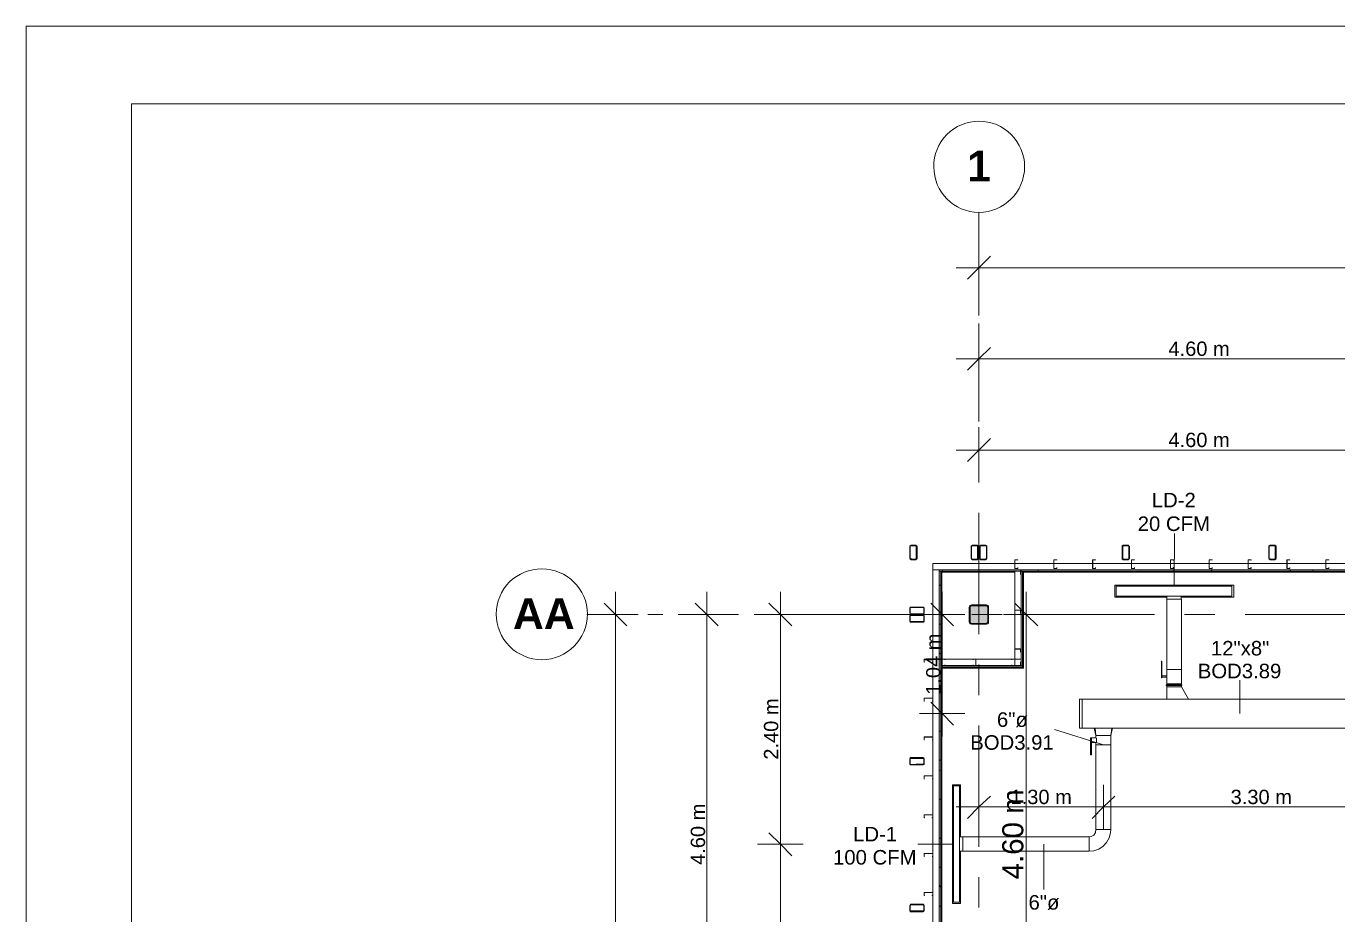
# Model space of a CAD drawing. Header units: metres. Extents: x -2 to 237, y -8 to 52.
# Drawn here: x -2.09 to 11.62, y 42.85 to 52.14 of the extents above; entities that cross this region are included whole.
import ezdxf

# ---------------------------------------------------------------- set-up
doc = ezdxf.new("R2010")
doc.units = ezdxf.units.M
for name, color, linetype, lineweight in [('HVAC - Ductos', 5, 'Continuous', 0), ('PDF_Text', 7, 'Continuous', 0), ('pie de plano', 7, 'Continuous', 0)]:
    doc.layers.add(name, color=color, linetype=linetype, lineweight=lineweight)
doc.layers.add('PDF_Geometry', color=7, linetype='Continuous', lineweight=0, true_color=0xaaaaaa)
doc.layers.add('PDF_Solid Fills', color=7, linetype='Continuous', lineweight=0, true_color=0xffffff)
doc.styles.add('PDF Helvetica', font='')
doc.styles.add('PDF Helvetica Bold', font='')
doc.styles.get('PDF Helvetica').set_extended_font_data('Helvetica')
doc.styles.get('PDF Helvetica Bold').set_extended_font_data('Helvetica', bold=True)

msp = doc.modelspace()

# ---------------------------------------------------------------- hatches: boundary and pattern name
at = {"layer": 'PDF_Solid Fills', "lineweight": 0, "transparency": 33554559}
for points in [[(7.22, 46.707), (7.215, 46.712), (7.147, 46.712), (7.142, 46.707), (7.142, 46.575), (7.147, 46.579), (7.151, 46.707), (7.211, 46.707), (7.211, 46.57), (7.151, 46.575), (7.147, 46.575), (7.147, 46.565), (7.156, 46.565), (7.206, 46.561), (7.206, 46.565), (7.215, 46.57)], [(7.788, 45.892), (7.942, 45.887), (7.944, 45.887), (7.944, 45.892), (7.958, 45.896), (7.967, 45.896), (7.967, 46.084), (7.958, 46.089), (7.774, 46.089), (7.77, 46.084), (7.765, 46.071), (7.765, 45.91), (7.77, 45.91), (7.77, 45.896), (7.774, 45.896)], [(7.293, 44.49), (7.289, 44.494), (7.147, 44.494), (7.142, 44.485), (7.142, 44.426), (7.147, 44.43), (7.151, 44.485), (7.289, 44.485), (7.284, 44.43), (7.147, 44.426), (7.151, 44.421), (7.284, 44.417), (7.284, 44.421), (7.289, 44.426)], [(7.293, 42.955), (7.289, 42.96), (7.147, 42.96), (7.142, 42.95), (7.142, 42.895), (7.147, 42.9), (7.151, 42.955), (7.284, 42.955), (7.289, 42.95), (7.284, 42.895), (7.151, 42.891), (7.151, 42.895), (7.147, 42.895), (7.147, 42.886), (7.151, 42.886), (7.284, 42.882), (7.284, 42.886), (7.289, 42.891)]]:
    msp.add_hatch(color=256, dxfattribs=at).paths.add_polyline_path(points)
h = msp.add_hatch(color=256, dxfattribs=at)
h.paths.add_polyline_path([(7.797, 46.565), (7.848, 46.561), (7.848, 46.565)])
h.paths.add_polyline_path([(7.788, 46.575), (7.788, 46.565), (7.797, 46.57), (7.793, 46.575)])
h.paths.add_polyline_path([(7.861, 46.707), (7.857, 46.712), (7.788, 46.712), (7.784, 46.707), (7.784, 46.575), (7.788, 46.579), (7.793, 46.707), (7.852, 46.707), (7.848, 46.57), (7.857, 46.565), (7.857, 46.57)])
h = msp.add_hatch(color=256, dxfattribs=at)
h.paths.add_polyline_path([(7.884, 46.565), (7.935, 46.561), (7.935, 46.565)])
h.paths.add_polyline_path([(7.88, 46.707), (7.944, 46.712), (7.875, 46.712), (7.871, 46.707), (7.871, 46.575), (7.875, 46.575), (7.875, 46.565), (7.884, 46.57), (7.88, 46.57)])
h.paths.add_polyline_path([(7.944, 46.57), (7.948, 46.707), (7.948, 46.707), (7.944, 46.707), (7.939, 46.575), (7.935, 46.57), (7.944, 46.565)])
h = msp.add_hatch(color=256, dxfattribs=at)
h.paths.add_polyline_path([(9.369, 46.707), (9.433, 46.712), (9.364, 46.712), (9.364, 46.565), (9.373, 46.565), (9.428, 46.561), (9.428, 46.565), (9.433, 46.57), (9.369, 46.57)])
h.paths.add_polyline_path([(9.437, 46.707), (9.433, 46.707), (9.433, 46.57), (9.437, 46.707)])
h = msp.add_hatch(color=256, dxfattribs=at)
h.paths.add_polyline_path([(10.908, 46.565), (10.959, 46.561), (10.959, 46.565)])
h.paths.add_polyline_path([(10.899, 46.575), (10.899, 46.565), (10.908, 46.57), (10.904, 46.575)])
h.paths.add_polyline_path([(10.894, 46.575), (10.899, 46.579), (10.904, 46.707), (10.963, 46.707), (10.959, 46.57), (10.968, 46.565), (10.968, 46.57), (10.972, 46.707), (10.972, 46.707), (10.968, 46.712), (10.899, 46.712), (10.894, 46.707)])
h = msp.add_hatch(color=256, dxfattribs=at)
h.paths.add_polyline_path([(7.467, 8.749), (7.467, 21.041), (7.449, 21.041), (7.449, 8.749)])
h.paths.add_polyline_path([(7.467, 32.72), (7.449, 32.72), (7.449, 22.562), (7.467, 22.562)])
h.paths.add_polyline_path([(7.467, 22.548), (7.449, 22.548), (7.449, 21.055), (7.467, 21.055)])
h.paths.add_polyline_path([(7.467, 34.25), (7.467, 46.442), (7.449, 46.442), (7.449, 34.25)])
h.paths.add_polyline_path([(7.467, 34.236), (7.449, 34.236), (7.449, 32.738), (7.467, 32.738)])
h = msp.add_hatch(color=256, dxfattribs=at)
h.paths.add_polyline_path([(7.142, 46.002), (7.147, 46.006), (7.151, 46.061), (7.289, 46.061), (7.289, 46.002), (7.293, 46.066), (7.147, 46.066), (7.142, 46.061)])
h.paths.add_polyline_path([(7.289, 46.002), (7.284, 46.002), (7.289, 45.997)])
h.paths.add_polyline_path([(7.151, 45.997), (7.151, 46.002), (7.147, 46.002)])
h.paths.add_polyline_path([(7.151, 45.997), (7.283, 45.993), (7.284, 45.993), (7.284, 45.997)])
h = msp.add_hatch(color=256, dxfattribs=at)
h.paths.add_polyline_path([(7.147, 45.919), (7.147, 45.91), (7.284, 45.915), (7.151, 45.919)])
h.paths.add_polyline_path([(7.151, 45.979), (7.289, 45.983), (7.147, 45.983), (7.142, 45.979), (7.142, 45.919), (7.147, 45.924)])
h.paths.add_polyline_path([(7.293, 45.979), (7.289, 45.979), (7.284, 45.919), (7.293, 45.915)])

# ---------------------------------------------------------------- linework, layer by layer
at = {"layer": 'HVAC - Ductos', "color": 252, "lineweight": 0, "true_color": 0x939598}
for points in [[(7.866, 49.375), (7.866, 49.613), (7.866, 49.852)], [(7.985, 49.733), (7.866, 49.613), (7.747, 49.494)], [(7.628, 49.613), (58.685, 49.613)], [(7.866, 48.422), (7.866, 48.66), (7.866, 48.899)], [(7.628, 48.66), (12.466, 48.66), (21.661, 48.66), (30.857, 48.66), (40.057, 48.66), (49.252, 48.66), (58.685, 48.66)], [(7.985, 48.78), (7.866, 48.66), (7.747, 48.541)], [(7.866, 47.946), (7.866, 47.707), (7.866, 47.469)], [(7.628, 47.707), (12.466, 47.707), (13.776, 47.707), (15.975, 47.707), (18.17, 47.707), (20.365, 47.707), (22.972, 47.707), (25.171, 47.707), (27.365, 47.707), (29.565, 47.707), (30.857, 47.707), (32.176, 47.707), (34.366, 47.707), (36.561, 47.707), (38.76, 47.707), (41.367, 47.707), (47.955, 47.707), (49.252, 47.707), (50.562, 47.707), (54.956, 47.707), (57.155, 47.707), (58.685, 47.707)], [(7.985, 47.827), (7.866, 47.707), (7.747, 47.588)], [(4.068, 8.964), (4.068, 46.226)], [(5.021, 8.964), (5.021, 13.802), (5.021, 22.997), (5.021, 32.193), (5.021, 41.388), (5.021, 46.226)], [(5.791, 8.964), (5.791, 11.443), (5.791, 13.802), (5.791, 15.204), (5.791, 17.211), (5.791, 17.981), (5.791, 20.171), (5.791, 21.673), (5.791, 22.997), (5.791, 24.317), (5.791, 26.255), (5.791, 28.514), (5.791, 30.708), (5.791, 32.193), (5.791, 33.306), (5.791, 35.514), (5.791, 37.466), (5.791, 37.709), (5.791, 39.904), (5.791, 41.388), (5.791, 43.587), (5.791, 46.226)], [(3.949, 46.107), (4.068, 45.988), (4.187, 45.869)], [(4.902, 46.107), (5.021, 45.988), (5.14, 45.869)], [(5.671, 46.107), (5.791, 45.988), (5.91, 45.869)], [(4.306, 45.988), (4.068, 45.988), (3.83, 45.988)], [(5.259, 45.988), (5.021, 45.988), (4.783, 45.988)], [(5.552, 45.988), (5.791, 45.988), (6.029, 45.988)], [(6.029, 43.587), (5.791, 43.587), (5.552, 43.587)], [(5.671, 43.706), (5.791, 43.587), (5.91, 43.468)]]:
    msp.add_lwpolyline(points, dxfattribs=at)
at = {"layer": 'HVAC - Ductos', "lineweight": 0}
for points in [[(9.905, 46.295), (9.909, 46.836)], [(7.481, 44.714), (7.481, 46.226)], [(8.361, 8.964), (8.361, 13.802), (8.361, 22.997), (8.361, 32.193), (8.361, 41.388), (8.361, 46.226)], [(10.51, 46.295), (9.3, 46.295), (10.51, 46.295), (10.51, 46.277), (10.51, 46.272), (10.51, 46.268)], [(9.3, 46.268), (9.3, 46.272), (9.3, 46.277), (9.3, 46.295)], [(9.3, 46.272), (9.3, 46.277), (9.3, 46.281)], [(9.3, 46.235), (9.3, 46.24)], [(9.3, 46.226), (9.3, 46.231)], [(9.3, 46.199), (9.3, 46.194), (9.3, 46.19), (9.3, 46.171), (9.3, 46.176), (9.831, 46.176)], [(9.3, 46.185), (9.3, 46.19), (9.3, 46.194)], [(10.51, 46.199), (10.51, 46.194), (10.51, 46.19), (10.51, 46.171), (10.51, 46.176), (9.978, 46.176)], [(10.51, 46.281), (10.51, 46.277), (10.51, 46.272)], [(10.51, 46.24), (10.51, 46.235)], [(10.51, 46.231), (10.51, 46.226)], [(10.51, 46.194), (10.51, 46.19), (10.51, 46.185)], [(7.362, 46.107), (7.481, 45.988), (7.6, 45.869)], [(8.242, 46.107), (8.361, 45.988), (8.48, 45.869)], [(9.3, 46.171), (9.831, 46.171)], [(9.983, 46.148), (9.983, 45.415), (9.978, 45.415), (9.974, 45.415), (9.96, 45.415), (9.941, 45.415), (9.923, 45.415), (9.905, 45.415), (9.887, 45.415), (9.868, 45.415), (9.85, 45.415), (9.841, 45.415), (9.831, 45.415), (9.831, 45.347), (9.777, 45.347)], [(9.983, 45.255), (9.983, 45.264), (9.983, 45.415), (9.978, 45.415), (9.974, 45.415), (9.96, 45.415), (9.941, 45.415), (9.923, 45.415), (9.905, 45.415), (9.887, 45.415), (9.868, 45.415), (9.85, 45.415), (9.841, 45.415), (9.831, 45.415), (9.831, 46.148), (9.831, 46.181), (9.841, 46.181), (9.854, 46.181), (9.868, 46.181), (9.887, 46.181), (9.905, 46.181), (9.923, 46.181), (9.941, 46.181), (9.96, 46.181), (9.969, 46.181), (9.978, 46.181), (9.978, 46.148), (9.969, 46.148), (9.96, 46.148), (9.941, 46.148), (9.923, 46.148), (9.905, 46.148), (9.887, 46.148), (9.868, 46.148), (9.854, 46.148), (9.841, 46.148), (9.831, 46.148), (9.841, 46.148), (9.85, 46.148), (9.868, 46.148), (9.887, 46.148), (9.905, 46.148), (9.923, 46.148), (9.941, 46.148), (9.96, 46.148), (9.974, 46.148), (9.978, 46.148), (9.983, 46.148), (9.978, 46.148)], [(9.978, 46.171), (10.51, 46.171)], [(7.243, 45.988), (7.481, 45.988), (7.719, 45.988)], [(8.123, 45.988), (8.361, 45.988), (8.599, 45.988)], [(9.772, 45.502), (9.772, 45.502)], [(9.777, 45.502), (9.772, 45.502)], [(9.777, 45.502), (9.777, 45.502)], [(9.772, 45.337), (9.772, 45.333), (9.772, 45.328), (9.772, 45.333), (9.772, 45.337), (9.772, 45.493)], [(9.777, 45.493), (9.777, 45.337), (9.777, 45.333), (9.777, 45.328), (9.777, 45.333), (9.777, 45.337), (9.777, 45.333), (9.831, 45.333), (9.831, 45.264), (9.841, 45.264), (9.85, 45.264), (9.868, 45.264), (9.887, 45.264), (9.905, 45.264), (9.923, 45.264), (9.941, 45.264), (9.96, 45.264), (9.974, 45.264), (9.978, 45.264), (9.983, 45.264), (9.978, 45.264), (9.983, 45.264), (9.978, 45.264), (9.974, 45.264), (9.96, 45.264), (9.941, 45.264), (9.923, 45.264), (9.905, 45.264), (9.887, 45.264), (9.868, 45.264), (9.85, 45.264), (9.841, 45.264), (9.831, 45.264), (9.831, 45.255), (9.841, 45.255), (9.85, 45.255)], [(9.772, 45.328), (9.772, 45.328)], [(9.772, 45.328), (9.777, 45.328)], [(9.777, 45.333), (9.777, 45.333)], [(9.777, 45.328), (9.777, 45.328)], [(9.974, 45.246), (9.978, 45.246), (9.983, 45.246), (9.983, 45.232), (9.978, 45.232), (9.974, 45.232), (9.96, 45.232), (9.941, 45.232), (9.923, 45.232), (9.905, 45.232), (9.887, 45.232), (9.868, 45.232), (9.85, 45.232), (9.841, 45.232), (9.831, 45.232), (9.831, 45.246), (9.827, 45.246), (9.822, 45.246), (9.827, 45.246), (9.836, 45.246), (9.845, 45.246), (9.864, 45.246), (9.887, 45.246), (9.905, 45.246), (9.928, 45.246), (9.946, 45.246), (9.964, 45.246), (9.978, 45.246), (9.987, 45.246), (9.987, 45.255), (9.978, 45.255), (9.983, 45.255), (9.978, 45.255), (9.974, 45.255), (9.96, 45.255), (9.941, 45.255), (9.923, 45.255), (9.905, 45.255), (9.887, 45.255), (9.868, 45.255), (9.854, 45.255)], [(9.822, 45.255), (9.822, 45.246)], [(9.831, 45.255), (9.827, 45.255), (9.822, 45.255), (9.827, 45.255), (9.836, 45.255), (9.845, 45.255), (9.864, 45.255), (9.887, 45.255), (9.905, 45.255), (9.928, 45.255), (9.946, 45.255), (9.964, 45.255), (9.978, 45.255), (9.987, 45.255)], [(9.831, 45.347), (9.831, 45.347)], [(9.831, 45.347), (9.831, 45.347)], [(9.831, 45.342), (9.831, 45.337)], [(9.831, 45.333), (9.831, 45.333)], [(9.831, 45.333), (9.831, 45.333)], [(9.831, 45.333), (9.831, 45.333)], [(9.831, 45.333), (9.831, 45.333)], [(9.831, 45.264), (9.831, 45.264)], [(9.831, 45.255), (9.831, 45.255)], [(9.831, 45.246), (9.831, 45.246)], [(9.831, 45.232), (9.831, 45.104), (9.836, 45.104), (9.85, 45.104), (9.836, 45.104), (9.831, 45.104)], [(9.841, 45.246), (9.836, 45.246)], [(9.85, 45.246), (9.845, 45.246)], [(10.056, 45.104), (10.051, 45.104), (10.038, 45.104), (10.01, 45.104), (9.983, 45.104), (9.905, 45.104), (9.877, 45.104), (9.854, 45.104), (9.877, 45.104), (9.905, 45.104), (9.983, 45.104), (10.01, 45.104), (10.038, 45.104), (10.051, 45.104), (10.056, 45.104), (9.983, 45.232)], [(9.946, 45.246), (9.941, 45.246), (9.923, 45.246), (9.905, 45.246), (9.887, 45.246), (9.868, 45.246), (9.864, 45.246)], [(9.873, 45.232), (9.877, 45.232), (9.882, 45.232)], [(9.932, 45.232), (9.937, 45.232)], [(9.964, 45.246), (9.96, 45.246)], [(9.983, 45.246), (9.987, 45.246)], [(10.592, 44.953), (10.592, 45.301)], [(7.362, 45.072), (7.481, 44.953), (7.6, 44.833)], [(7.719, 44.953), (7.481, 44.953), (7.243, 44.953)], [(9.167, 44.627), (8.654, 44.788)], [(9.254, 44.801), (9.245, 44.724), (9.24, 44.724), (9.236, 44.724), (9.231, 44.724), (9.222, 44.724), (9.204, 44.724), (9.185, 44.724), (9.167, 44.724), (9.149, 44.724), (9.131, 44.724), (9.112, 44.724), (9.103, 44.724), (9.098, 44.724), (9.094, 44.724), (9.089, 44.724), (9.089, 44.701), (9.043, 44.701), (9.03, 44.701), (9.03, 44.522), (9.043, 44.522), (9.043, 44.701), (9.043, 44.696), (9.043, 44.691), (9.043, 44.687), (9.043, 44.682), (9.043, 44.673), (9.043, 44.669), (9.043, 44.664), (9.043, 44.659), (9.043, 44.655), (9.043, 44.65), (9.089, 44.65), (9.089, 44.627), (9.094, 44.627), (9.103, 44.627), (9.112, 44.627), (9.131, 44.627), (9.149, 44.627), (9.167, 44.627), (9.185, 44.627), (9.204, 44.627), (9.222, 44.627), (9.231, 44.627), (9.24, 44.627), (9.245, 44.627), (9.245, 44.724)], [(9.117, 44.801), (9.112, 44.801), (9.094, 44.801), (9.085, 44.801), (9.08, 44.801), (9.089, 44.724), (9.071, 44.801), (9.076, 44.801), (9.071, 44.801), (9.089, 44.724)], [(9.089, 44.701), (9.094, 44.696), (9.094, 44.687), (9.094, 44.678), (9.094, 44.673), (9.094, 44.664), (9.094, 44.655), (9.089, 44.65)], [(9.149, 44.801), (9.144, 44.801), (9.135, 44.801), (9.126, 44.801), (9.121, 44.801)], [(9.181, 44.801), (9.176, 44.801), (9.153, 44.801)], [(9.259, 44.801), (9.263, 44.801), (9.259, 44.801), (9.25, 44.801), (9.24, 44.801), (9.222, 44.801), (9.213, 44.801), (9.208, 44.801), (9.199, 44.801), (9.19, 44.801), (9.185, 44.801)], [(9.263, 44.801), (9.245, 44.724), (9.263, 44.801)], [(7.609, 42.983), (7.614, 42.983), (7.619, 42.983), (7.614, 42.983), (7.596, 42.983), (7.591, 42.983), (7.591, 44.197), (7.596, 44.197), (7.614, 44.197), (7.619, 44.197), (7.614, 44.197), (7.609, 44.197)], [(7.596, 44.197), (7.596, 42.983)], [(7.646, 44.197), (7.651, 44.197), (7.655, 44.197), (7.674, 44.197), (7.669, 44.197), (7.669, 43.665)], [(7.651, 44.197), (7.655, 44.197), (7.66, 44.197)], [(7.674, 43.665), (7.674, 44.197)], [(7.866, 44.21), (7.866, 43.977), (7.866, 43.738)], [(9.167, 44.21), (9.167, 43.977), (9.167, 43.738)], [(7.985, 44.091), (7.866, 43.977), (7.747, 43.858)], [(9.286, 44.091), (9.167, 43.977), (9.048, 43.858)], [(7.628, 43.977), (9.167, 43.977), (12.466, 43.977), (13.13, 43.977), (14.761, 43.977), (18.056, 43.977)], [(7.696, 43.661), (7.696, 43.665), (7.664, 43.665), (7.664, 43.661), (7.664, 43.651), (7.664, 43.642), (7.664, 43.629), (7.664, 43.61), (7.664, 43.587), (7.664, 43.569), (7.664, 43.551), (7.664, 43.537), (7.664, 43.523), (7.664, 43.519), (7.664, 43.514), (7.696, 43.514), (7.696, 43.519), (7.696, 43.523), (7.696, 43.537), (7.696, 43.551), (7.696, 43.569), (7.696, 43.587), (7.696, 43.61), (7.696, 43.629), (7.696, 43.642), (7.696, 43.651), (7.696, 43.661), (7.696, 43.665), (9.016, 43.665), (9.039, 43.67), (9.066, 43.683), (9.085, 43.711), (9.089, 43.743), (9.094, 43.743), (9.103, 43.743), (9.112, 43.743), (9.131, 43.743), (9.149, 43.743), (9.167, 43.743), (9.185, 43.743), (9.204, 43.743), (9.222, 43.743), (9.231, 43.743), (9.24, 43.743), (9.245, 43.743), (9.24, 43.706), (9.227, 43.656), (9.199, 43.606), (9.163, 43.569), (9.117, 43.537), (9.066, 43.519), (9.016, 43.514), (9.016, 43.523), (9.016, 43.537), (9.016, 43.551), (9.016, 43.569), (9.016, 43.587), (9.016, 43.61), (9.016, 43.629), (9.016, 43.642), (9.016, 43.656), (9.016, 43.661), (9.016, 43.665), (9.016, 43.661), (9.016, 43.656), (9.016, 43.642), (9.016, 43.629), (9.016, 43.61), (9.016, 43.587), (9.016, 43.569), (9.016, 43.551), (9.016, 43.537), (9.016, 43.523), (9.016, 43.514), (7.696, 43.514), (7.696, 43.523), (7.696, 43.537), (7.696, 43.551), (7.696, 43.569), (7.696, 43.587), (7.696, 43.61), (7.696, 43.629), (7.696, 43.642), (7.696, 43.656), (7.696, 43.661), (7.696, 43.665)], [(7.591, 43.587), (7.229, 43.587)], [(8.544, 43.587), (8.544, 43.115)], [(7.646, 42.983), (7.651, 42.983), (7.655, 42.983), (7.674, 42.983), (7.669, 42.983), (7.669, 43.514)], [(7.674, 42.983), (7.674, 43.514)], [(7.66, 42.983), (7.655, 42.983), (7.651, 42.983)]]:
    msp.add_lwpolyline(points, dxfattribs=at)
for points in [[(9.286, 46.295), (9.286, 46.171), (9.3, 46.171), (9.3, 46.295)], [(9.3, 46.286), (10.51, 46.286), (10.51, 46.181), (9.3, 46.181)], [(10.528, 46.295), (10.51, 46.295), (10.51, 46.171), (10.528, 46.171)], [(10.51, 46.181), (9.3, 46.181)], [(9.772, 45.493), (9.772, 45.498), (9.772, 45.502), (9.772, 45.498)], [(9.777, 45.493), (9.777, 45.498), (9.777, 45.502), (9.777, 45.498)], [(8.943, 45.104), (8.943, 44.801), (8.915, 44.801), (8.915, 45.104)], [(8.943, 45.104), (12.113, 45.104), (12.113, 44.801), (8.943, 44.801)], [(9.094, 44.724), (9.098, 44.724)], [(9.135, 44.724), (9.14, 44.724)], [(9.195, 44.724), (9.199, 44.724)], [(9.204, 44.724), (9.222, 44.724)], [(9.245, 44.627), (9.24, 44.627), (9.231, 44.627), (9.222, 44.627), (9.204, 44.627), (9.185, 44.627), (9.167, 44.627), (9.149, 44.627), (9.131, 44.627), (9.112, 44.627), (9.103, 44.627), (9.094, 44.627), (9.089, 44.627), (9.089, 43.743), (9.094, 43.743), (9.103, 43.743), (9.112, 43.743), (9.131, 43.743), (9.149, 43.743), (9.167, 43.743), (9.185, 43.743), (9.204, 43.743), (9.222, 43.743), (9.231, 43.743), (9.24, 43.743), (9.245, 43.743)], [(7.591, 44.21), (7.591, 44.197), (7.674, 44.197), (7.674, 44.21)], [(7.664, 44.197), (7.664, 42.983), (7.664, 44.197), (7.664, 42.983), (7.6, 42.983), (7.6, 44.197)], [(7.591, 42.969), (7.674, 42.969), (7.674, 42.983), (7.591, 42.983)]]:
    msp.add_lwpolyline(points, close=True, dxfattribs=at)
at = {"layer": 'PDF_Geometry', "lineweight": 0}
for points in [[(7.866, 51.144, 0.416651), (7.394, 50.667, 0.413031), (7.866, 50.191, 0.411021), (8.343, 50.667, 0.414637)], [(3.298, 46.465, 0.416621), (2.822, 45.993, 0.414666), (3.298, 45.516, 0.411075), (3.775, 45.993, 0.413025)]]:
    msp.add_lwpolyline(points, format="xyb", close=True, dxfattribs=at)
for points in [[(7.866, 50.186), (7.866, 49.71)], [(7.866, 49.03), (7.866, 48.004)], [(7.866, 47.688), (7.866, 47.367)], [(7.866, 47.051), (7.866, 45.782)], [(7.142, 46.652), (7.147, 46.657)], [(7.197, 46.707), (7.206, 46.712)], [(11.082, 46.52), (10.679, 46.52), (10.271, 46.52), (9.868, 46.52), (9.46, 46.52), (9.057, 46.52), (8.649, 46.52), (8.242, 46.52), (7.385, 46.52), (7.385, 46.455), (7.385, 46.442), (7.385, 8.749), (7.385, 8.73), (7.385, 8.666), (8.242, 8.666), (8.649, 8.666), (9.053, 8.666)], [(11.082, 46.52), (10.679, 46.52), (10.271, 46.52), (9.868, 46.52), (9.46, 46.52), (9.057, 46.52), (8.649, 46.52), (8.242, 46.52), (7.385, 46.52), (7.385, 46.455), (12.466, 46.455)], [(12.374, 8.73), (7.449, 8.73), (7.449, 8.744), (7.449, 8.749), (7.449, 21.041), (7.449, 21.055), (7.449, 22.548), (7.449, 22.562), (7.449, 32.72), (7.449, 32.738), (7.449, 34.236), (7.449, 34.25), (7.449, 46.442), (7.449, 46.455), (12.466, 46.455), (12.466, 46.52), (12.301, 46.52), (11.898, 46.52), (11.49, 46.52), (11.087, 46.52)], [(8.223, 34.236), (8.517, 34.236), (8.517, 34.25), (7.467, 34.25), (7.467, 46.442), (12.466, 46.442), (12.466, 46.52), (12.301, 46.52), (11.898, 46.52), (11.49, 46.52), (11.087, 46.52)], [(7.935, 46.561), (7.939, 46.565)], [(7.944, 46.57), (7.948, 46.575)], [(10.954, 46.561), (10.959, 46.565)], [(10.963, 46.575), (10.972, 46.579)], [(12.466, 46.442), (7.467, 46.442), (7.467, 45.521), (7.467, 46.442), (7.467, 45.562), (7.467, 46.442), (7.467, 45.521), (7.467, 46.437), (8.242, 46.437), (7.467, 46.437), (7.467, 45.521)], [(12.466, 46.442), (7.467, 46.442), (12.466, 46.442)], [(7.467, 8.749), (7.467, 46.442), (7.467, 8.749)], [(8.242, 46.442), (7.467, 46.442), (7.467, 46.437), (7.472, 46.432), (7.477, 46.432), (7.472, 46.432), (7.467, 46.437), (7.467, 46.442), (8.242, 46.442), (8.242, 45.521), (8.306, 45.521), (8.306, 46.442), (8.306, 45.457), (8.32, 45.457), (8.32, 46.442)], [(7.467, 45.438), (7.467, 45.521), (8.242, 45.521), (8.242, 46.442), (8.32, 46.442), (8.32, 45.438), (7.467, 45.438), (7.467, 41.493), (7.467, 45.438), (7.467, 41.493), (7.467, 45.438), (7.467, 41.493), (7.467, 45.429), (7.467, 41.493), (7.467, 45.438), (8.32, 45.438), (7.467, 45.438), (8.324, 45.438), (7.467, 45.438), (8.32, 45.438), (8.32, 45.443), (7.467, 45.443), (8.32, 45.443), (8.32, 45.457), (7.467, 45.457), (8.306, 45.457), (8.306, 45.521), (8.242, 45.521), (7.467, 45.521), (7.467, 46.442), (7.467, 34.25)], [(8.246, 46.41), (8.246, 46.41)], [(8.297, 46.41), (8.297, 46.41)], [(12.361, 46.442), (8.32, 46.442)], [(8.32, 46.442), (12.361, 46.442)], [(8.32, 45.443), (8.32, 46.442), (8.32, 45.443)], [(12.361, 46.442), (8.32, 46.442)], [(8.32, 46.442), (12.361, 46.442)], [(12.361, 46.442), (8.343, 46.442)], [(12.361, 46.442), (8.343, 46.442)], [(7.953, 46.075), (7.962, 46.084)], [(6.308, 45.988), (5.832, 45.988)], [(7.477, 45.988), (6.308, 45.988)], [(7.284, 45.91), (7.293, 45.919)], [(8.109, 45.988), (7.793, 45.988)], [(7.958, 45.956), (7.967, 45.97)], [(8.242, 46.034), (8.242, 46.034)], [(8.242, 46.034), (8.242, 46.034)], [(8.246, 46.002), (8.246, 46.002)], [(8.297, 46.002), (8.297, 46.002)], [(8.301, 46.034), (8.301, 46.034)], [(9.699, 45.988), (8.43, 45.988)], [(10.331, 45.988), (10.015, 45.988)], [(11.921, 45.988), (10.647, 45.988)], [(7.774, 45.892), (7.779, 45.901)], [(7.884, 45.887), (7.898, 45.896)], [(7.293, 45.516), (7.293, 45.516)], [(7.385, 45.516), (7.385, 45.516)], [(7.509, 45.516), (7.509, 45.516)], [(7.806, 45.516), (7.806, 45.516)], [(8.21, 45.516), (8.21, 45.516)], [(8.242, 45.626), (8.242, 45.626)], [(8.246, 45.599), (8.246, 45.599)], [(8.297, 45.599), (8.297, 45.599)], [(8.301, 45.626), (8.301, 45.626)], [(7.298, 45.489), (7.298, 45.489)], [(7.376, 45.489), (7.376, 45.489)], [(7.477, 45.457), (7.477, 45.457)], [(7.477, 45.457), (7.477, 45.457)], [(7.509, 45.461), (7.509, 45.461)], [(7.806, 45.461), (7.806, 45.461)], [(7.834, 45.457), (7.834, 45.457)], [(7.834, 45.457), (7.834, 45.457)], [(7.866, 45.466), (7.866, 45.145)], [(8.21, 45.461), (8.21, 45.461)], [(8.242, 45.457), (8.242, 45.457)], [(8.242, 45.457), (8.242, 45.457)], [(8.242, 45.457), (8.242, 45.457)], [(8.242, 45.457), (8.242, 45.457)], [(8.246, 45.489), (8.246, 45.489)], [(8.297, 45.489), (8.297, 45.489)], [(8.301, 45.457), (8.301, 45.457)], [(7.293, 45.113), (7.293, 45.113)], [(7.293, 45.113), (7.293, 45.113)], [(7.385, 45.113), (7.385, 45.113)], [(7.385, 45.113), (7.385, 45.113)], [(7.298, 45.081), (7.298, 45.081)], [(7.376, 45.081), (7.376, 45.081)], [(7.866, 44.829), (7.866, 43.56)], [(7.293, 44.705), (7.293, 44.705)], [(7.385, 44.705), (7.385, 44.705)], [(7.298, 44.678), (7.298, 44.678)], [(7.376, 44.678), (7.376, 44.678)], [(7.293, 44.302), (7.293, 44.302)], [(7.293, 44.302), (7.293, 44.302)], [(7.298, 44.27), (7.298, 44.27)], [(7.376, 44.27), (7.376, 44.27)], [(7.385, 44.302), (7.385, 44.302)], [(7.385, 44.302), (7.385, 44.302)], [(7.293, 43.894), (7.293, 43.894)], [(7.293, 43.894), (7.293, 43.894)], [(7.385, 43.894), (7.385, 43.894)], [(7.385, 43.894), (7.385, 43.894)], [(7.298, 43.459), (7.298, 43.459)], [(7.376, 43.459), (7.376, 43.459)], [(7.866, 43.244), (7.866, 42.928)], [(7.293, 43.083), (7.293, 43.083)], [(7.293, 43.083), (7.293, 43.083)], [(7.385, 43.083), (7.385, 43.083)], [(7.385, 43.083), (7.385, 43.083)], [(7.289, 42.895), (7.293, 42.9)], [(7.275, 42.882), (7.28, 42.891)]]:
    msp.add_lwpolyline(points, dxfattribs=at)
at = {"layer": 'PDF_Geometry', "color": 252, "lineweight": 0, "true_color": 0x939598}
for points in [[(7.866, 49.751), (7.866, 49.114)], [(7.866, 49.554), (7.866, 49.393)], [(7.866, 48.954), (7.866, 48.798)], [(7.866, 48.638), (7.866, 48.161)], [(4.247, 45.988), (3.77, 45.988)], [(4.563, 45.988), (4.407, 45.988)], [(5.355, 45.988), (4.723, 45.988)], [(5.676, 45.988), (5.516, 45.988)]]:
    msp.add_lwpolyline(points, dxfattribs=at)
at = {"layer": 'PDF_Geometry', "lineweight": 0}
for points in [[(7.22, 46.703), (7.215, 46.707), (7.206, 46.712), (7.156, 46.712), (7.147, 46.707), (7.142, 46.703), (7.142, 46.575), (7.147, 46.565), (7.156, 46.561), (7.206, 46.561), (7.215, 46.565), (7.22, 46.575)], [(7.156, 46.707), (7.206, 46.707), (7.211, 46.707), (7.211, 46.703), (7.211, 46.575), (7.211, 46.57), (7.206, 46.565), (7.156, 46.565), (7.151, 46.57), (7.147, 46.575), (7.147, 46.703), (7.151, 46.707)], [(7.848, 46.561), (7.857, 46.565), (7.861, 46.575), (7.861, 46.703), (7.857, 46.707), (7.848, 46.712), (7.797, 46.712), (7.788, 46.707), (7.784, 46.703), (7.784, 46.575), (7.788, 46.565), (7.797, 46.561)], [(7.848, 46.565), (7.797, 46.565), (7.793, 46.57), (7.788, 46.575), (7.788, 46.703), (7.793, 46.707), (7.797, 46.707), (7.848, 46.707), (7.852, 46.707), (7.852, 46.703), (7.852, 46.575), (7.852, 46.57)], [(7.871, 46.575), (7.875, 46.565), (7.884, 46.561), (7.935, 46.561), (7.944, 46.565), (7.948, 46.575), (7.948, 46.703), (7.944, 46.707), (7.935, 46.712), (7.884, 46.712), (7.875, 46.707), (7.871, 46.703)], [(7.935, 46.565), (7.884, 46.565), (7.88, 46.57), (7.88, 46.575), (7.88, 46.703), (7.88, 46.707), (7.884, 46.707), (7.935, 46.707), (7.939, 46.707), (7.944, 46.703), (7.944, 46.575), (7.939, 46.57)], [(9.364, 46.575), (9.364, 46.565), (9.373, 46.561), (9.428, 46.561), (9.433, 46.565), (9.438, 46.575), (9.438, 46.703), (9.433, 46.707), (9.428, 46.712), (9.373, 46.712), (9.364, 46.707), (9.364, 46.703)], [(9.428, 46.565), (9.373, 46.565), (9.369, 46.57), (9.369, 46.575), (9.369, 46.703), (9.369, 46.707), (9.373, 46.707), (9.428, 46.707), (9.433, 46.707), (9.433, 46.703), (9.433, 46.575), (9.433, 46.57)], [(10.894, 46.575), (10.899, 46.565), (10.908, 46.561), (10.959, 46.561), (10.968, 46.565), (10.972, 46.575), (10.972, 46.703), (10.968, 46.707), (10.959, 46.712), (10.908, 46.712), (10.899, 46.707), (10.894, 46.703)], [(10.959, 46.565), (10.908, 46.565), (10.904, 46.57), (10.899, 46.575), (10.899, 46.703), (10.904, 46.707), (10.908, 46.707), (10.959, 46.707), (10.963, 46.707), (10.963, 46.703), (10.963, 46.575), (10.963, 46.57)], [(8.274, 46.561), (8.246, 46.561), (8.242, 46.561), (8.242, 46.474), (8.242, 46.469), (8.246, 46.469), (8.274, 46.469), (8.274, 46.478), (8.274, 46.469), (8.246, 46.469), (8.242, 46.474), (8.242, 46.561), (8.246, 46.561), (8.274, 46.561), (8.274, 46.556)], [(8.681, 46.561), (8.649, 46.561), (8.649, 46.474), (8.649, 46.469), (8.681, 46.469), (8.681, 46.478), (8.681, 46.469), (8.649, 46.469), (8.649, 46.474), (8.649, 46.561), (8.681, 46.561), (8.681, 46.556)], [(9.085, 46.561), (9.057, 46.561), (9.053, 46.561), (9.053, 46.474), (9.057, 46.469), (9.085, 46.469), (9.085, 46.478), (9.085, 46.469), (9.057, 46.469), (9.057, 46.474), (9.057, 46.561), (9.085, 46.561), (9.085, 46.556)], [(9.492, 46.561), (9.46, 46.561), (9.46, 46.474), (9.46, 46.469), (9.492, 46.469), (9.492, 46.478), (9.492, 46.469), (9.46, 46.469), (9.46, 46.474), (9.46, 46.561), (9.492, 46.561), (9.492, 46.556)], [(9.9, 46.561), (9.868, 46.561), (9.868, 46.474), (9.868, 46.469), (9.9, 46.469), (9.9, 46.478), (9.896, 46.478), (9.896, 46.469), (9.868, 46.469), (9.868, 46.474), (9.868, 46.561), (9.896, 46.561), (9.896, 46.556), (9.9, 46.556)], [(10.303, 46.561), (10.276, 46.561), (10.271, 46.561), (10.271, 46.474), (10.271, 46.469), (10.276, 46.469), (10.303, 46.469), (10.303, 46.478), (10.303, 46.469), (10.276, 46.469), (10.271, 46.469), (10.271, 46.474), (10.271, 46.561), (10.276, 46.561), (10.303, 46.561), (10.303, 46.556)], [(10.711, 46.561), (10.679, 46.561), (10.679, 46.474), (10.679, 46.469), (10.711, 46.469), (10.711, 46.478), (10.707, 46.478), (10.707, 46.469), (10.679, 46.469), (10.679, 46.474), (10.679, 46.561), (10.707, 46.561), (10.707, 46.556), (10.711, 46.556)], [(11.114, 46.561), (11.087, 46.561), (11.082, 46.561), (11.082, 46.474), (11.082, 46.469), (11.087, 46.469), (11.114, 46.469), (11.114, 46.478), (11.114, 46.469), (11.087, 46.469), (11.087, 46.474), (11.087, 46.561), (11.114, 46.561), (11.114, 46.556)], [(11.522, 46.561), (11.49, 46.561), (11.49, 46.474), (11.49, 46.469), (11.522, 46.469), (11.522, 46.478), (11.522, 46.469), (11.49, 46.469), (11.49, 46.474), (11.49, 46.561), (11.522, 46.561), (11.522, 46.556)], [(7.385, 46.455), (7.385, 8.73), (7.449, 8.73), (7.449, 46.455)], [(12.466, 46.442), (12.466, 46.455), (7.449, 46.455), (7.449, 46.442)], [(7.467, 8.744), (7.467, 46.442), (7.449, 46.442), (7.449, 8.744)], [(8.333, 45.429), (7.477, 45.429), (7.477, 41.493), (7.477, 45.429), (7.477, 41.493), (7.477, 45.429), (8.329, 45.429), (8.329, 46.432), (12.361, 46.432), (8.329, 46.432), (8.329, 45.429), (7.477, 45.429), (8.333, 45.429), (8.329, 45.429), (8.329, 45.434), (8.324, 45.438), (8.32, 45.438), (7.467, 45.438), (8.324, 45.438), (8.324, 46.442), (8.324, 45.438), (8.324, 46.442), (8.324, 45.438), (7.467, 45.438), (8.32, 45.438), (8.324, 45.438), (8.329, 45.434), (8.329, 45.429)], [(7.477, 46.432), (7.472, 46.432), (7.467, 46.437), (7.467, 46.442), (8.242, 46.442), (7.467, 46.442), (7.467, 46.437), (7.472, 46.432), (7.477, 46.432), (7.477, 45.521), (7.477, 46.432), (8.242, 46.432), (7.477, 46.432), (7.477, 45.521), (7.477, 46.432), (8.242, 46.432)], [(7.481, 46.442), (8.237, 46.442)], [(8.297, 46.41), (8.301, 46.41), (8.301, 46.437), (8.301, 46.442), (8.242, 46.442), (8.242, 46.437), (8.242, 46.41), (8.246, 46.41), (8.242, 46.41), (8.242, 46.437), (8.242, 46.442), (8.301, 46.442), (8.306, 46.442), (8.306, 46.437), (8.306, 46.41)], [(8.32, 45.521), (8.32, 46.442), (8.32, 45.438)], [(12.361, 46.437), (8.32, 46.437), (8.32, 45.438), (8.324, 45.438), (8.329, 45.434), (8.329, 45.429), (8.333, 45.429), (8.333, 46.432), (8.333, 45.429), (8.329, 45.429), (8.329, 45.434), (8.324, 45.438), (8.32, 45.438), (8.32, 46.437)], [(12.361, 46.432), (8.329, 46.432)], [(7.293, 46.057), (7.289, 46.066), (7.284, 46.066), (7.151, 46.066), (7.147, 46.066), (7.142, 46.057), (7.142, 46.002), (7.147, 45.997), (7.151, 45.993), (7.284, 45.993), (7.289, 45.997), (7.293, 46.002)], [(7.289, 46.057), (7.289, 46.002), (7.284, 45.997), (7.151, 45.997), (7.147, 46.002), (7.147, 46.057), (7.151, 46.061), (7.284, 46.061)], [(7.765, 46.066), (7.765, 45.91), (7.77, 45.896), (7.774, 45.892), (7.788, 45.887), (7.944, 45.887), (7.958, 45.892), (7.967, 45.896), (7.967, 45.91), (7.967, 46.066), (7.967, 46.08), (7.958, 46.084), (7.944, 46.089), (7.788, 46.089), (7.774, 46.084), (7.77, 46.08)], [(7.774, 46.066), (7.779, 46.075), (7.788, 46.08), (7.944, 46.08), (7.953, 46.075), (7.958, 46.066), (7.958, 45.91), (7.953, 45.901), (7.944, 45.896), (7.788, 45.896), (7.779, 45.901), (7.774, 45.91)], [(7.284, 45.91), (7.289, 45.91), (7.293, 45.919), (7.293, 45.974), (7.289, 45.979), (7.284, 45.983), (7.151, 45.983), (7.147, 45.979), (7.142, 45.974), (7.142, 45.919), (7.147, 45.91), (7.151, 45.91)], [(7.289, 45.974), (7.289, 45.919), (7.284, 45.915), (7.151, 45.915), (7.147, 45.919), (7.147, 45.974), (7.151, 45.979), (7.284, 45.979)], [(8.297, 46.002), (8.301, 46.002), (8.301, 46.034), (8.242, 46.034), (8.242, 46.002), (8.246, 46.002), (8.242, 46.002), (8.242, 46.034), (8.301, 46.034), (8.306, 46.034), (8.306, 46.002)], [(7.293, 45.516), (7.293, 45.521), (7.385, 45.521), (7.385, 45.516), (7.385, 45.489), (7.376, 45.489), (7.385, 45.489), (7.385, 45.516), (7.293, 45.516), (7.293, 45.489)], [(7.477, 45.457), (7.477, 45.516), (7.477, 45.521), (7.509, 45.521), (7.509, 45.516), (7.509, 45.521), (7.477, 45.521), (7.477, 45.516), (7.477, 45.457), (7.509, 45.457)], [(7.806, 45.516), (7.806, 45.521)], [(7.834, 45.521), (7.834, 45.516), (7.834, 45.457), (7.806, 45.457), (7.806, 45.461), (7.806, 45.457), (7.834, 45.457), (7.834, 45.516), (7.834, 45.521), (7.806, 45.521)], [(8.21, 45.516), (8.21, 45.521)], [(8.242, 45.521), (8.242, 45.516), (8.242, 45.457), (8.21, 45.457), (8.21, 45.461), (8.21, 45.457), (8.242, 45.457), (8.242, 45.516), (8.242, 45.521), (8.21, 45.521)], [(8.297, 45.599), (8.301, 45.599), (8.301, 45.626), (8.242, 45.626), (8.242, 45.599), (8.246, 45.599), (8.242, 45.599), (8.242, 45.626), (8.242, 45.631), (8.301, 45.631), (8.306, 45.626), (8.306, 45.599)], [(7.298, 45.489), (7.293, 45.489)], [(7.509, 45.461), (7.509, 45.457)], [(8.306, 45.457), (8.301, 45.457), (8.242, 45.457), (8.242, 45.489), (8.246, 45.489), (8.242, 45.489), (8.242, 45.457), (8.301, 45.457), (8.301, 45.489), (8.297, 45.489), (8.306, 45.489)], [(7.293, 45.113), (7.385, 45.113), (7.385, 45.081), (7.376, 45.081), (7.385, 45.081), (7.385, 45.113), (7.293, 45.113), (7.293, 45.081)], [(7.298, 45.081), (7.293, 45.081)], [(7.293, 44.705), (7.293, 44.71), (7.385, 44.71), (7.385, 44.705), (7.385, 44.678), (7.376, 44.678), (7.385, 44.678), (7.385, 44.705), (7.293, 44.705), (7.293, 44.678)], [(7.298, 44.678), (7.293, 44.678)], [(7.293, 44.481), (7.289, 44.49), (7.284, 44.494), (7.151, 44.494), (7.147, 44.49), (7.142, 44.481), (7.142, 44.426), (7.147, 44.421), (7.151, 44.417), (7.284, 44.417), (7.289, 44.421), (7.293, 44.426)], [(7.289, 44.481), (7.289, 44.426), (7.284, 44.426), (7.284, 44.421), (7.151, 44.421), (7.151, 44.426), (7.147, 44.426), (7.147, 44.481), (7.151, 44.485), (7.284, 44.485)], [(7.293, 44.302), (7.385, 44.302), (7.385, 44.27), (7.376, 44.27), (7.385, 44.27), (7.385, 44.302), (7.293, 44.302), (7.293, 44.27)], [(7.298, 44.27), (7.293, 44.27)], [(7.293, 43.894), (7.385, 43.894), (7.385, 43.862), (7.376, 43.862), (7.376, 43.867), (7.385, 43.867), (7.385, 43.894), (7.293, 43.894), (7.293, 43.867), (7.298, 43.867), (7.298, 43.862), (7.293, 43.862)], [(7.293, 43.487), (7.293, 43.491), (7.385, 43.491), (7.385, 43.487), (7.385, 43.459), (7.376, 43.459), (7.385, 43.459), (7.385, 43.487), (7.385, 43.491), (7.293, 43.491), (7.293, 43.487), (7.293, 43.459)], [(7.298, 43.459), (7.293, 43.459)], [(7.293, 43.083), (7.385, 43.083), (7.385, 43.051), (7.376, 43.051), (7.376, 43.056), (7.385, 43.056), (7.385, 43.083), (7.293, 43.083), (7.293, 43.056), (7.298, 43.056), (7.298, 43.051), (7.293, 43.051)], [(7.293, 42.946), (7.289, 42.955), (7.284, 42.96), (7.151, 42.96), (7.147, 42.955), (7.142, 42.946), (7.142, 42.895), (7.147, 42.886), (7.151, 42.882), (7.284, 42.882), (7.289, 42.886), (7.293, 42.895)], [(7.289, 42.946), (7.289, 42.895), (7.284, 42.891), (7.151, 42.891), (7.147, 42.895), (7.147, 42.946), (7.151, 42.95), (7.151, 42.955), (7.284, 42.955), (7.284, 42.95)]]:
    msp.add_lwpolyline(points, close=True, dxfattribs=at)
at = {"layer": 'PDF_Geometry', "color": 254, "lineweight": 0, "true_color": 0xd2d2d2}
for points in [[(9.053, 46.552), (9.057, 46.552)], [(9.062, 46.561), (9.066, 46.561)], [(9.474, 46.469), (9.474, 46.469)], [(9.868, 46.478), (9.868, 46.483)], [(11.49, 46.474), (11.49, 46.474)], [(7.385, 45.507), (7.385, 45.507)], [(7.293, 44.288), (7.293, 44.288)], [(7.307, 44.302), (7.307, 44.302)], [(7.385, 43.876), (7.385, 43.876)], [(7.38, 43.491), (7.38, 43.491)]]:
    msp.add_lwpolyline(points, dxfattribs=at)
at = {"layer": 'PDF_Geometry', "color": 7, "lineweight": 0, "true_color": 0xffffff}
for points in [[(7.481, 46.442), (7.49, 46.455)], [(8.127, 46.455), (8.132, 46.455)], [(8.301, 46.442), (8.31, 46.455)], [(8.48, 46.455), (8.489, 46.442)], [(9.538, 46.455), (9.543, 46.451)], [(9.891, 46.455), (9.896, 46.442)], [(9.941, 46.442), (9.946, 46.446)], [(10.294, 46.442), (10.303, 46.455)], [(10.482, 46.446), (10.482, 46.442)], [(11.114, 46.442), (11.124, 46.455)], [(11.353, 46.442), (11.357, 46.455)], [(7.467, 46.295), (7.458, 46.295)], [(7.467, 45.887), (7.458, 45.887)], [(7.449, 45.603), (7.454, 45.594)], [(7.467, 45.58), (7.458, 45.58)], [(7.449, 45.168), (7.458, 45.186)], [(7.467, 45.177), (7.458, 45.177)], [(7.463, 45.173), (7.467, 45.168)], [(7.467, 44.769), (7.458, 44.769)], [(7.467, 44.467), (7.458, 44.467)], [(7.449, 44.357), (7.458, 44.366)], [(7.467, 44.059), (7.458, 44.059)], [(7.467, 43.651), (7.458, 43.651)], [(7.467, 43.349), (7.458, 43.349)], [(7.449, 43.166), (7.463, 43.138)], [(7.467, 42.941), (7.458, 42.941)], [(7.463, 42.941), (7.467, 42.937)]]:
    msp.add_lwpolyline(points, close=True, dxfattribs=at)
msp.add_lwpolyline([(10.07, 46.455), (10.07, 46.455)], dxfattribs=at)
msp.add_lwpolyline([(10.07, 46.455), (10.07, 46.455)], dxfattribs=at)
at = {"layer": 'pie de plano', "color": 7, "lineweight": 9}
msp.add_lwpolyline([(87.88, 52.136), (87.88, -7.842), (-2.09, -7.842), (-2.09, 52.136)], close=True, dxfattribs=at)
msp.add_lwpolyline([(87.403, 51.326), (-0.99, 51.326), (-0.99, -7.177), (87.403, -7.177)], dxfattribs=at)

# ---------------------------------------------------------------- texts
at = {"layer": 'PDF_Text', "color": 253, "lineweight": 0, "true_color": 0xaaaaaa, "attachment_point": 4, "style": 'PDF Helvetica Bold'}
for s, insert, char_height in [('1', (7.743, 50.675), 0.32), ('AA', (2.996, 45.996), 0.3201)]:
    msp.add_mtext(s, dxfattribs=dict(at, insert=insert, char_height=char_height))
at = {"layer": 'PDF_Text', "color": 252, "lineweight": 0, "true_color": 0x939598, "char_height": 0.15, "attachment_point": 4, "style": 'PDF Helvetica'}
for insert in [(9.846, 48.765), (9.846, 47.812)]:
    msp.add_mtext('4.60 m', dxfattribs=dict(at, insert=insert))
at = {"layer": 'PDF_Text', "lineweight": 0, "attachment_point": 4, "style": 'PDF Helvetica'}
for s, insert, char_height in [('LD-2', (9.672, 47.184), 0.1519), ('20 CFM', (9.525, 46.936), 0.1519), ('12"x8"', (10.29, 45.635), 0.1519), ('BOD3.89', (10.153, 45.397), 0.1519), ('6"ø', (8.054, 44.888), 0.1519), ('BOD3.91', (7.775, 44.65), 0.1519), ('1.30 m', (8.196, 44.081), 0.15), ('3.30 m', (10.496, 44.081), 0.15), ('LD-1', (6.551, 43.693), 0.1519), ('100 CFM', (6.341, 43.45), 0.1519), ('6"ø', (8.384, 42.978), 0.1519)]:
    msp.add_mtext(s, dxfattribs=dict(at, insert=insert, char_height=char_height))
at = {"layer": 'PDF_Text', "lineweight": 0, "attachment_point": 4, "rotation": 90, "style": 'PDF Helvetica'}
for s, insert, char_height in [('1.04 m', (7.39, 45.149), 0.15), ('4.60 m', (8.221, 43.22), 0.2206)]:
    msp.add_mtext(s, dxfattribs=dict(at, insert=insert, char_height=char_height))
at = {"layer": 'PDF_Text', "color": 252, "lineweight": 0, "true_color": 0x939598, "char_height": 0.15, "attachment_point": 4, "rotation": 90, "style": 'PDF Helvetica'}
for s, insert in [('2.40 m', (5.695, 44.471)), ('4.60 m', (4.93, 43.371))]:
    msp.add_mtext(s, dxfattribs=dict(at, insert=insert))

doc.saveas('drawing.dxf')
